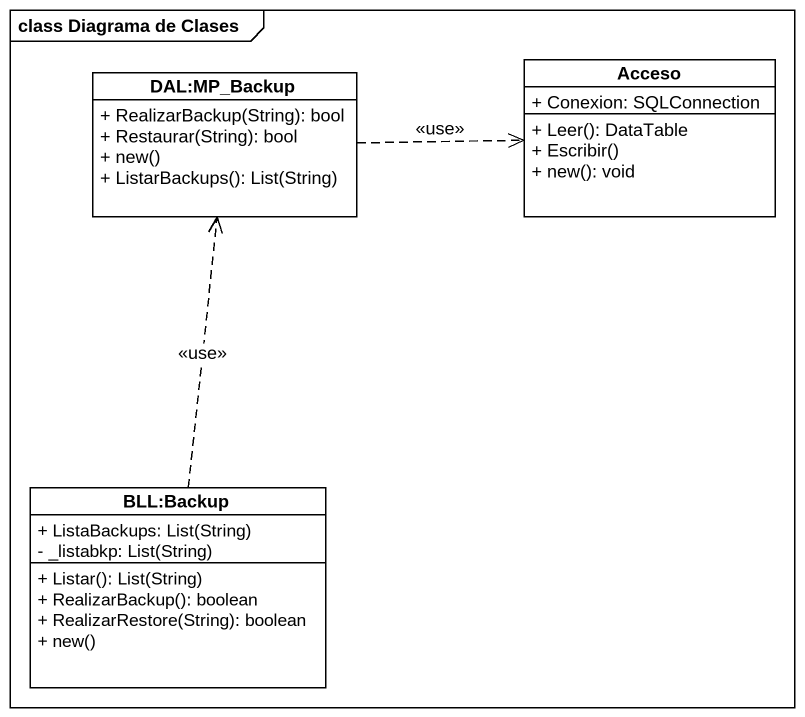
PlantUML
@startuml
mainframe class Diagrama de Clases
hide circle
hide empty members
skinparam classAttributeIconSize 0
class "DAL:MP_Backup" as DAL_MP_Backup {
  + RealizarBackup(String): bool
  + Restaurar(String): bool
  + new()
  + ListarBackups(): List(String)
}
class Acceso {
  + Conexion: SQLConnection
  + Leer(): DataTable
  + Escribir()
  + new(): void
}
class "BLL:Backup" as BLL_Backup {
  {field} + ListaBackups: List(String)
  {field} - _listabkp: List(String)
  + Listar(): List(String)
  + RealizarBackup(): boolean
  + RealizarRestore(String): boolean
  + new()
}
DAL_MP_Backup .right.> Acceso : <<use>>
BLL_Backup .up.> DAL_MP_Backup : <<use>>
@enduml
